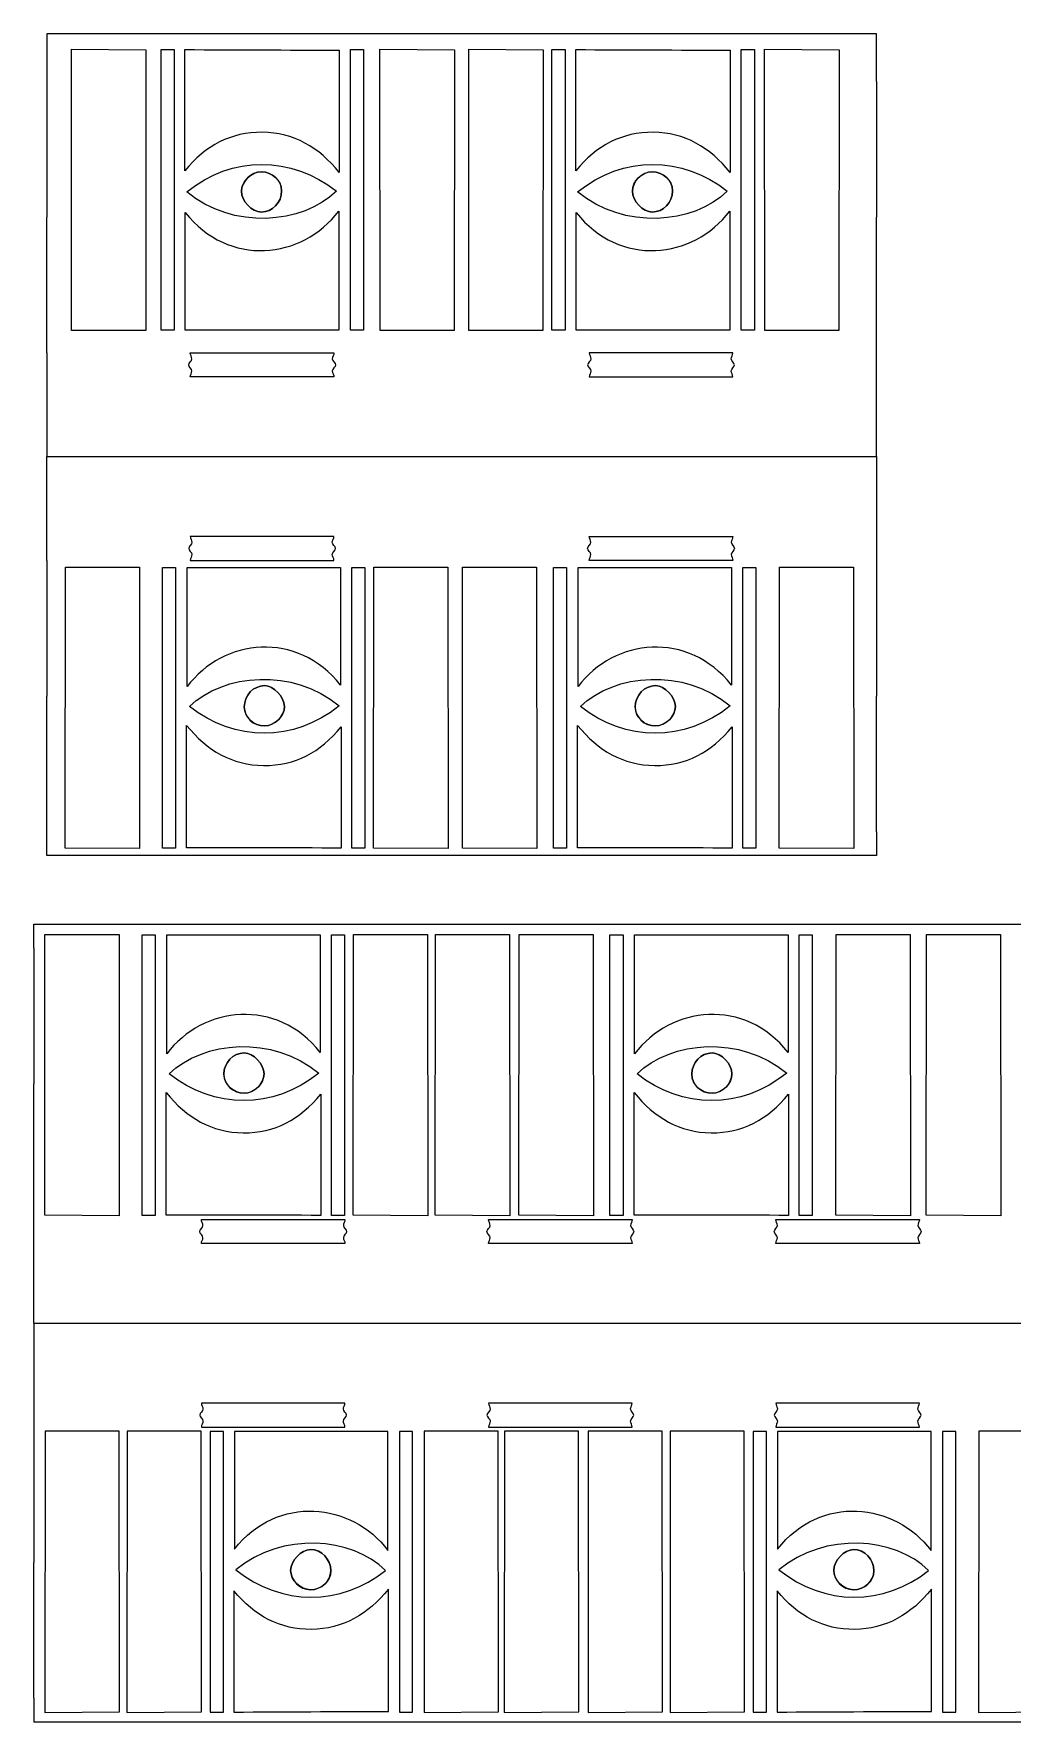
# Model space of a CAD drawing. Extents: x 12 to 252, y 24 to 247.
# Drawn here: x 12.3 to 134.9, y 31.6 to 243.2 of the extents above; entities that cross this region are included whole.
import ezdxf

# ---------------------------------------------------------------- set-up
doc = ezdxf.new("R2010")
doc.units = 0
doc.layers.add('Base', color=7, linetype='CONTINUOUS')

msp = doc.modelspace()

# ---------------------------------------------------------------- linework, layer by layer
at = {"layer": 'Base', "color": 1}
for points in [[(117.896913, 237.194248), (117.896913, 240.190844), (117.896913, 243.192029), (13.896569, 243.192029), (13.896569, 240.190844), (13.896569, 237.189659), (13.896569, 220.192119)], [(117.896913, 237.194248), (117.896913, 220.192119)], [(13.896569, 203.189991), (13.896569, 220.192119)], [(117.896913, 190.194032), (117.896913, 203.189991), (117.896913, 220.192119)], [(13.896569, 203.189991), (13.896569, 190.194032)], [(13.89658, 190.19172), (117.89657, 190.19172), (117.89657, 177.191354), (117.89657, 160.191531)], [(13.89658, 177.191354), (13.89658, 190.19172)], [(13.89658, 177.191354), (13.89658, 160.191531)], [(13.89658, 140.189983), (13.89658, 143.191707), (13.89658, 160.191531)], [(117.89657, 143.191707), (117.89657, 160.191531)], [(117.89657, 143.191707), (117.89657, 140.189983)], [(117.896882, 140.193056), (13.896576, 140.193056)], [(237.279932, 131.577412), (12.27981, 131.577412)], [(12.280879, 128.584349), (12.280879, 131.580945)], [(12.280879, 128.584349), (12.280879, 111.582221)], [(12.280879, 81.584134), (12.280879, 94.580092), (12.280879, 111.582221)], [(12.280254, 81.578748), (252.280494, 81.578748), (252.280494, 68.578381), (252.280494, 51.578558)], [(12.280533, 81.581852), (12.280533, 68.581486), (12.280533, 51.581662)], [(12.280533, 34.581839), (12.280533, 51.581662)], [(12.280533, 34.581839), (12.280533, 31.580115)], [(237.281286, 31.580084), (12.280534, 31.580084)]]:
    msp.add_lwpolyline(points, dxfattribs=at)
at = {"layer": 'Base', "color": 7}
for points in [[(16.99953, 241.256295), (26.340214, 241.195459), (26.310933, 206.015627), (17.02881, 206.015627)], [(55.664843, 241.256295), (65.005527, 241.195459), (64.976246, 206.015627), (55.694124, 206.015627)], [(66.787743, 241.256295), (76.128427, 241.195459), (76.099146, 206.015627), (66.817023, 206.015627)], [(103.864069, 241.256295), (113.204753, 241.195459), (113.175472, 206.015627), (103.893349, 206.015627)], [(28.234753, 241.215858), (29.873262, 241.215858), (29.873262, 206.05592), (28.234753, 206.05592)], [(50.567031, 241.155173)], [(53.601308, 206.05592), (51.962799, 206.05592), (51.962799, 241.215858), (53.601308, 241.215858)], [(77.22847, 241.215858), (78.86698, 241.215858), (78.86698, 206.05592), (77.22847, 206.05592)], [(99.560748, 241.155173)], [(102.595025, 206.05592), (100.956517, 206.05592), (100.956517, 241.215858), (102.595025, 241.215858)], [(31.451087, 223.393144)], [(43.345453, 223.514518)], [(43.345453, 223.514518)], [(80.444804, 223.393144)], [(92.33917, 223.514518)], [(92.33917, 223.514518)], [(25.547299, 141.081047), (16.206615, 141.141884), (16.235895, 176.321716), (25.518018, 176.321716)], [(28.403839, 176.281414), (30.042347, 176.281414), (30.042347, 141.121476), (28.403839, 141.121476)], [(53.770393, 141.121476), (52.131884, 141.121476), (52.131884, 176.281414), (53.770393, 176.281414)], [(64.211128, 141.081047), (54.870444, 141.141884), (54.899724, 176.321716), (64.181847, 176.321716)], [(75.334027, 141.081047), (65.993343, 141.141884), (66.022624, 176.321716), (75.304747, 176.321716)], [(77.397559, 176.281414), (79.036067, 176.281414), (79.036067, 141.121476), (77.397559, 141.121476)], [(102.764113, 141.121476), (101.125604, 141.121476), (101.125604, 176.281414), (102.764113, 176.281414)], [(115.057676, 141.081047), (105.716992, 141.141884), (105.746272, 176.321716), (115.028395, 176.321716)], [(38.659693, 158.822816)], [(38.659693, 158.822816)], [(50.554059, 158.94419)], [(87.653413, 158.822816)], [(87.653413, 158.822816)], [(99.547779, 158.94419)], [(31.438115, 141.182161)], [(80.431836, 141.182161)], [(22.994429, 95.048456), (13.653745, 95.109292), (13.683026, 130.289124), (22.965148, 130.289124)], [(25.850969, 130.24884), (27.489477, 130.24884), (27.489477, 95.088902), (25.850969, 95.088902)], [(51.217523, 95.088902), (49.579014, 95.088902), (49.579014, 130.24884), (51.217523, 130.24884)], [(61.658259, 95.048456), (52.317575, 95.109292), (52.346855, 130.289124), (61.628978, 130.289124)], [(71.933497, 95.048456), (62.592813, 95.109292), (62.622093, 130.289124), (71.904216, 130.289124)], [(82.425242, 95.048456), (73.084558, 95.109292), (73.113838, 130.289124), (82.395961, 130.289124)], [(84.488766, 130.24884), (86.127274, 130.24884), (86.127274, 95.088902), (84.488766, 95.088902)], [(109.85532, 95.088902), (108.216811, 95.088902), (108.216811, 130.24884), (109.85532, 130.24884)], [(122.14889, 95.048456), (112.808206, 95.109292), (112.837486, 130.289124), (122.119609, 130.289124)], [(133.480031, 95.048456), (124.139347, 95.109292), (124.168627, 130.289124), (133.45075, 130.289124)], [(36.106823, 112.790242)], [(36.106823, 112.790242)], [(48.001189, 112.911616)], [(94.74462, 112.790242)], [(94.74462, 112.790242)], [(106.638987, 112.911616)], [(28.885245, 95.149586)], [(87.523043, 95.149586)], [(13.682995, 32.808619), (23.023679, 32.869456), (22.994398, 68.04929), (13.712275, 68.04929)], [(23.958233, 32.808619), (33.298917, 32.869456), (33.269636, 68.04929), (23.987514, 68.04929)], [(34.398964, 32.849057), (36.037474, 32.849057), (36.037474, 68.008996), (34.398964, 68.008996)], [(59.765519, 68.008996), (58.127011, 68.008996), (58.127011, 32.849057), (59.765519, 32.849057)], [(61.188225, 32.808619), (70.528908, 32.869456), (70.499628, 68.04929), (61.217505, 68.04929)], [(71.252791, 32.808619), (80.593475, 32.869456), (80.564194, 68.04929), (71.282071, 68.04929)], [(81.744536, 32.808619), (91.08522, 32.869456), (91.055939, 68.04929), (81.773816, 68.04929)], [(92.019774, 32.808619), (101.360458, 32.869456), (101.331177, 68.04929), (92.049054, 68.04929)], [(102.460509, 32.849057), (104.099018, 32.849057), (104.099018, 68.008996), (102.460509, 68.008996)], [(127.827063, 68.008996), (126.188555, 68.008996), (126.188555, 32.849057), (127.827063, 32.849057)], [(130.683604, 32.808619), (140.024287, 32.869456), (139.995007, 68.04929), (130.712884, 68.04929)], [(37.615298, 50.671771)], [(49.509664, 50.550398)], [(49.509664, 50.550398)], [(105.676842, 50.671771)], [(117.571209, 50.550398)], [(117.571209, 50.550398)], [(56.731242, 32.909742)], [(124.792786, 32.909742)]]:
    msp.add_lwpolyline(points, close=True, dxfattribs=at)
for points in [[(31.208345, 226.002624), (31.208345, 241.215858)], [(50.567031, 241.155173), (50.567031, 225.820566)], [(80.202062, 226.002624), (80.202062, 241.215858)], [(99.560748, 241.155173), (99.560748, 225.820566)], [(50.506346, 220.965723), (50.506346, 206.05592), (31.26903, 206.05592), (31.26903, 220.783668)], [(99.500063, 220.965723), (99.500063, 206.05592), (80.262747, 206.05592), (80.262747, 220.783668)], [(31.4988, 161.371611), (31.4988, 176.281414), (50.736116, 176.281414), (50.736116, 161.553666)], [(80.49252, 161.371611), (80.49252, 176.281414), (99.729836, 176.281414), (99.729836, 161.553666)], [(31.438115, 141.182161), (31.438115, 156.516768)], [(50.796802, 156.33471), (50.796802, 141.121476)], [(80.431836, 141.182161), (80.431836, 156.516768)], [(99.790522, 156.33471), (99.790522, 141.121476)], [(28.94593, 115.339037), (28.94593, 130.24884), (48.183246, 130.24884), (48.183246, 115.521092)], [(87.583727, 115.339037), (87.583727, 130.24884), (106.821043, 130.24884), (106.821043, 115.521092)], [(28.885245, 95.149586), (28.885245, 110.484194)], [(48.243932, 110.302136), (48.243932, 95.088902)], [(87.523043, 95.149586), (87.523043, 110.484194)], [(106.881729, 110.302136), (106.881729, 95.088902)], [(56.670557, 53.099193), (56.670557, 68.008996), (37.433241, 68.008996), (37.433241, 53.281247)], [(124.732101, 53.099193), (124.732101, 68.008996), (105.494786, 68.008996), (105.494786, 53.281247)], [(37.372556, 48.062292), (37.372556, 32.849057)], [(56.731242, 32.909742), (56.731242, 48.24435)], [(105.4341, 48.062292), (105.4341, 32.849057)], [(124.792786, 32.909742), (124.792786, 48.24435)]]:
    msp.add_lwpolyline(points, dxfattribs=at)
at = {"layer": 'Base', "color": 3}
for points in [[(31.896711, 203.193098), (49.896795, 203.193098)], [(99.897005, 203.193098), (81.896791, 203.193098)], [(49.896795, 200.191687), (31.896711, 200.191687)], [(81.896791, 200.191687), (99.897005, 200.191687)], [(49.896736, 180.191988), (31.896653, 180.191988)], [(81.896953, 180.191988), (99.896952, 180.191988)], [(31.896653, 177.191427), (49.896736, 177.191427)], [(99.896952, 177.191427), (81.896953, 177.191427)], [(33.280365, 94.580126), (51.28058, 94.580126)], [(69.280794, 94.580126), (87.280574, 94.580126)], [(105.280789, 94.580126), (123.281003, 94.580126)], [(51.28058, 91.578714), (33.280365, 91.578714)], [(87.280574, 91.578714), (69.280794, 91.578714)], [(123.281003, 91.578714), (105.280789, 91.578714)], [(51.280346, 71.579015), (33.280347, 71.579015)], [(87.280343, 71.579015), (69.280345, 71.579015)], [(123.280341, 71.579015), (105.280342, 71.579015)], [(33.280347, 68.578455), (51.280346, 68.578455)], [(69.280345, 68.578455), (87.280343, 68.578455)], [(105.280342, 68.578455), (123.280341, 68.578455)]]:
    msp.add_lwpolyline(points, dxfattribs=at)
at = {"layer": 'Base', "color": 7}
for points in [[(31.208345, 241.215858), (37.641012, 241.155173), (44.012991, 241.155173), (50.567031, 241.155173)], [(80.202062, 241.215858), (86.63473, 241.155173), (93.006708, 241.155173), (99.560748, 241.155173)], [(40.918032, 230.857467), (36.973471, 230.857467), (33.817823, 229.218959), (31.208345, 226.002624)], [(50.567031, 225.820566), (48.018239, 228.976216), (44.862589, 230.796782), (40.918032, 230.857467)], [(89.911749, 230.857467), (85.967188, 230.857467), (82.81154, 229.218959), (80.202062, 226.002624)], [(99.560748, 225.820566), (97.011957, 228.976216), (93.856307, 230.796782), (89.911749, 230.857467)], [(31.451087, 223.393144), (37.155528, 227.944563), (44.559162, 227.944563), (50.202918, 223.453833)], [(80.444804, 223.393144), (86.149245, 227.944563), (93.552879, 227.944563), (99.196635, 223.453833)], [(40.796661, 225.881254), (39.522264, 225.881254), (38.308553, 224.667543), (38.308553, 223.453833)], [(38.308553, 223.453833), (38.308553, 224.667543), (39.461578, 225.881254), (40.796661, 225.881254)], [(43.345453, 223.514518), (43.345453, 224.849598), (42.192428, 225.881254), (40.796661, 225.881254)], [(40.796661, 225.881254), (42.192428, 225.881254), (43.284768, 224.849598), (43.345453, 223.514518)], [(89.790378, 225.881254), (88.515981, 225.881254), (87.30227, 224.667543), (87.30227, 223.453833)], [(87.30227, 223.453833), (87.30227, 224.667543), (88.455296, 225.881254), (89.790378, 225.881254)], [(92.33917, 223.514518), (92.33917, 224.849598), (91.186145, 225.881254), (89.790378, 225.881254)], [(89.790378, 225.881254), (91.186145, 225.881254), (92.278485, 224.849598), (92.33917, 223.514518)], [(50.202918, 223.453833), (45.954931, 219.327215), (37.216213, 218.538301), (31.451087, 223.393144)], [(38.308553, 223.453833), (38.308553, 222.240122), (39.643635, 220.844353), (40.796661, 220.844353)], [(40.796661, 220.844353), (39.643635, 220.844353), (38.308553, 222.240122), (38.308553, 223.453833)], [(40.796661, 220.844353), (42.192428, 220.844353), (43.345453, 222.058064), (43.345453, 223.514518)], [(43.345453, 223.514518), (43.345453, 222.058064), (42.192428, 220.844353), (40.796661, 220.844353)], [(99.196635, 223.453833), (94.948648, 219.327215), (86.20993, 218.538301), (80.444804, 223.393144)], [(87.30227, 223.453833), (87.30227, 222.240122), (88.637352, 220.844353), (89.790378, 220.844353)], [(89.790378, 220.844353), (88.637352, 220.844353), (87.30227, 222.240122), (87.30227, 223.453833)], [(89.790378, 220.844353), (91.186145, 220.844353), (92.33917, 222.058064), (92.33917, 223.514518)], [(92.33917, 223.514518), (92.33917, 222.058064), (91.186145, 220.844353), (89.790378, 220.844353)], [(31.26903, 220.783668), (36.670043, 213.926201), (45.954931, 214.897169), (50.506346, 220.965723)], [(80.262747, 220.783668), (85.663761, 213.926201), (94.948648, 214.897169), (99.500063, 220.965723)], [(50.736116, 161.553666), (45.335103, 168.411133), (36.050216, 167.440165), (31.4988, 161.371611)], [(99.729836, 161.553666), (94.328823, 168.411133), (85.043936, 167.440165), (80.49252, 161.371611)], [(31.802228, 158.883501), (36.050216, 163.010119), (44.788933, 163.799033), (50.554059, 158.94419)], [(80.795948, 158.883501), (85.043936, 163.010119), (93.782653, 163.799033), (99.547779, 158.94419)], [(41.208486, 161.492981), (39.812718, 161.492981), (38.659693, 160.27927), (38.659693, 158.822816)], [(38.659693, 158.822816), (38.659693, 160.27927), (39.812718, 161.492981), (41.208486, 161.492981)], [(43.696593, 158.883501), (43.696593, 160.097212), (42.361511, 161.492981), (41.208486, 161.492981)], [(41.208486, 161.492981), (42.361511, 161.492981), (43.696593, 160.097212), (43.696593, 158.883501)], [(90.202206, 161.492981), (88.806438, 161.492981), (87.653413, 160.27927), (87.653413, 158.822816)], [(87.653413, 158.822816), (87.653413, 160.27927), (88.806438, 161.492981), (90.202206, 161.492981)], [(92.690313, 158.883501), (92.690313, 160.097212), (91.355231, 161.492981), (90.202206, 161.492981)], [(90.202206, 161.492981), (91.355231, 161.492981), (92.690313, 160.097212), (92.690313, 158.883501)], [(50.554059, 158.94419), (44.849618, 154.392771), (37.445984, 154.392771), (31.802228, 158.883501)], [(38.659693, 158.822816), (38.659693, 157.487736), (39.812718, 156.45608), (41.208486, 156.45608)], [(41.208486, 156.45608), (39.812718, 156.45608), (38.720379, 157.487736), (38.659693, 158.822816)], [(41.208486, 156.45608), (42.482882, 156.45608), (43.696593, 157.669791), (43.696593, 158.883501)], [(43.696593, 158.883501), (43.696593, 157.669791), (42.543568, 156.45608), (41.208486, 156.45608)], [(99.547779, 158.94419), (93.843339, 154.392771), (86.439704, 154.392771), (80.795948, 158.883501)], [(87.653413, 158.822816), (87.653413, 157.487736), (88.806438, 156.45608), (90.202206, 156.45608)], [(90.202206, 156.45608), (88.806438, 156.45608), (87.714099, 157.487736), (87.653413, 158.822816)], [(90.202206, 156.45608), (91.476602, 156.45608), (92.690313, 157.669791), (92.690313, 158.883501)], [(92.690313, 158.883501), (92.690313, 157.669791), (91.537288, 156.45608), (90.202206, 156.45608)], [(31.438115, 156.516768), (33.986907, 153.361118), (37.142557, 151.540552), (41.087114, 151.479867)], [(41.087114, 151.479867), (45.031675, 151.479867), (48.187323, 153.118375), (50.796802, 156.33471)], [(80.431836, 156.516768), (82.980627, 153.361118), (86.136277, 151.540552), (90.080835, 151.479867)], [(90.080835, 151.479867), (94.025395, 151.479867), (97.181043, 153.118375), (99.790522, 156.33471)], [(50.796802, 141.121476), (44.364134, 141.182161), (37.992155, 141.182161), (31.438115, 141.182161)], [(99.790522, 141.121476), (93.357854, 141.182161), (86.985875, 141.182161), (80.431836, 141.182161)], [(48.183246, 115.521092), (42.782233, 122.378559), (33.497346, 121.407591), (28.94593, 115.339037)], [(106.821043, 115.521092), (101.42003, 122.378559), (92.135143, 121.407591), (87.583727, 115.339037)], [(29.249358, 112.850927), (33.497346, 116.977545), (42.236063, 117.766459), (48.001189, 112.911616)], [(87.887155, 112.850927), (92.135143, 116.977545), (100.87386, 117.766459), (106.638987, 112.911616)], [(38.655616, 115.460407), (37.259848, 115.460407), (36.106823, 114.246696), (36.106823, 112.790242)], [(36.106823, 112.790242), (36.106823, 114.246696), (37.259848, 115.460407), (38.655616, 115.460407)], [(41.143723, 112.850927), (41.143723, 114.064638), (39.808641, 115.460407), (38.655616, 115.460407)], [(38.655616, 115.460407), (39.808641, 115.460407), (41.143723, 114.064638), (41.143723, 112.850927)], [(97.293413, 115.460407), (95.897645, 115.460407), (94.74462, 114.246696), (94.74462, 112.790242)], [(94.74462, 112.790242), (94.74462, 114.246696), (95.897645, 115.460407), (97.293413, 115.460407)], [(99.78152, 112.850927), (99.78152, 114.064638), (98.446438, 115.460407), (97.293413, 115.460407)], [(97.293413, 115.460407), (98.446438, 115.460407), (99.78152, 114.064638), (99.78152, 112.850927)], [(48.001189, 112.911616), (42.296749, 108.360197), (34.893114, 108.360197), (29.249358, 112.850927)], [(36.106823, 112.790242), (36.106823, 111.455162), (37.259848, 110.423506), (38.655616, 110.423506)], [(38.655616, 110.423506), (37.259848, 110.423506), (36.167509, 111.455162), (36.106823, 112.790242)], [(38.655616, 110.423506), (39.930012, 110.423506), (41.143723, 111.637216), (41.143723, 112.850927)], [(41.143723, 112.850927), (41.143723, 111.637216), (39.990698, 110.423506), (38.655616, 110.423506)], [(106.638987, 112.911616), (100.934546, 108.360197), (93.530912, 108.360197), (87.887155, 112.850927)], [(94.74462, 112.790242), (94.74462, 111.455162), (95.897645, 110.423506), (97.293413, 110.423506)], [(97.293413, 110.423506), (95.897645, 110.423506), (94.805306, 111.455162), (94.74462, 112.790242)], [(97.293413, 110.423506), (98.567809, 110.423506), (99.78152, 111.637216), (99.78152, 112.850927)], [(99.78152, 112.850927), (99.78152, 111.637216), (98.628495, 110.423506), (97.293413, 110.423506)], [(28.885245, 110.484194), (31.434037, 107.328544), (34.589687, 105.507978), (38.534244, 105.447293)], [(38.534244, 105.447293), (42.478805, 105.447293), (45.634453, 107.085801), (48.243932, 110.302136)], [(87.523043, 110.484194), (90.071834, 107.328544), (93.227484, 105.507978), (97.172042, 105.447293)], [(97.172042, 105.447293), (101.116602, 105.447293), (104.27225, 107.085801), (106.881729, 110.302136)], [(48.243932, 95.088902), (41.811264, 95.149586), (35.439285, 95.149586), (28.885245, 95.149586)], [(106.881729, 95.088902), (100.449061, 95.149586), (94.077082, 95.149586), (87.523043, 95.149586)], [(37.433241, 53.281247), (42.834254, 60.138714), (52.119142, 59.167746), (56.670557, 53.099193)], [(105.494786, 53.281247), (110.895799, 60.138714), (120.180686, 59.167746), (124.732101, 53.099193)], [(56.367129, 50.611083), (52.119142, 54.737701), (43.380424, 55.526614), (37.615298, 50.671771)], [(124.428674, 50.611083), (120.180686, 54.737701), (111.441969, 55.526614), (105.676842, 50.671771)], [(44.472764, 50.611083), (44.472764, 51.824793), (45.807846, 53.220562), (46.960872, 53.220562)], [(46.960872, 53.220562), (45.807846, 53.220562), (44.472764, 51.824793), (44.472764, 50.611083)], [(46.960872, 53.220562), (48.356639, 53.220562), (49.509664, 52.006851), (49.509664, 50.550398)], [(49.509664, 50.550398), (49.509664, 52.006851), (48.356639, 53.220562), (46.960872, 53.220562)], [(112.534309, 50.611083), (112.534309, 51.824793), (113.869391, 53.220562), (115.022416, 53.220562)], [(115.022416, 53.220562), (113.869391, 53.220562), (112.534309, 51.824793), (112.534309, 50.611083)], [(115.022416, 53.220562), (116.418184, 53.220562), (117.571209, 52.006851), (117.571209, 50.550398)], [(117.571209, 50.550398), (117.571209, 52.006851), (116.418184, 53.220562), (115.022416, 53.220562)], [(37.615298, 50.671771), (43.319739, 46.120352), (50.723373, 46.120352), (56.367129, 50.611083)], [(46.960872, 48.183661), (45.686475, 48.183661), (44.472764, 49.397372), (44.472764, 50.611083)], [(44.472764, 50.611083), (44.472764, 49.397372), (45.62579, 48.183661), (46.960872, 48.183661)], [(49.509664, 50.550398), (49.509664, 49.215317), (48.356639, 48.183661), (46.960872, 48.183661)], [(46.960872, 48.183661), (48.356639, 48.183661), (49.448979, 49.215317), (49.509664, 50.550398)], [(105.676842, 50.671771), (111.381283, 46.120352), (118.784917, 46.120352), (124.428674, 50.611083)], [(115.022416, 48.183661), (113.74802, 48.183661), (112.534309, 49.397372), (112.534309, 50.611083)], [(112.534309, 50.611083), (112.534309, 49.397372), (113.687334, 48.183661), (115.022416, 48.183661)], [(117.571209, 50.550398), (117.571209, 49.215317), (116.418184, 48.183661), (115.022416, 48.183661)], [(115.022416, 48.183661), (116.418184, 48.183661), (117.510523, 49.215317), (117.571209, 50.550398)], [(47.082243, 43.207449), (43.137682, 43.207449), (39.982034, 44.845957), (37.372556, 48.062292)], [(56.731242, 48.24435), (54.182451, 45.0887), (51.026801, 43.268133), (47.082243, 43.207449)], [(115.143787, 43.207449), (111.199227, 43.207449), (108.043579, 44.845957), (105.4341, 48.062292)], [(124.792786, 48.24435), (122.243995, 45.0887), (119.088345, 43.268133), (115.143787, 43.207449)], [(37.372556, 32.849057), (43.805223, 32.909742), (50.177202, 32.909742), (56.731242, 32.909742)], [(105.4341, 32.849057), (111.866768, 32.909742), (118.238747, 32.909742), (124.792786, 32.909742)]]:
    msp.add_open_spline(points, degree=3, dxfattribs=at)
at = {"layer": 'Base', "color": 3}
for points in [[(32.096646, 202.441659), (32.096646, 202.693587), (31.896711, 202.941171), (31.896711, 203.193098)], [(49.896795, 203.193098), (49.896795, 202.941171), (49.69673, 202.693587), (49.69673, 202.441659)], [(81.896791, 203.193098), (81.896791, 202.941171), (82.09703, 202.693587), (82.09703, 202.441659)], [(99.696766, 202.441659), (99.696766, 202.693587), (99.897005, 202.941171), (99.897005, 203.193098)], [(31.696733, 201.694564), (31.696733, 201.942148), (32.096646, 202.194076), (32.096646, 202.441659)], [(32.096646, 200.943126), (32.096646, 201.195053), (31.696733, 201.442637), (31.696733, 201.694564)], [(49.69673, 202.441659), (49.69673, 202.194076), (50.096774, 201.942148), (50.096774, 201.694564)], [(50.096774, 201.694564), (50.096774, 201.442637), (49.69673, 201.195053), (49.69673, 200.943126)], [(82.09703, 202.441659), (82.09703, 202.194076), (81.696986, 201.942148), (81.696986, 201.694564)], [(81.696986, 201.694564), (81.696986, 201.442637), (82.09703, 201.195053), (82.09703, 200.943126)], [(100.09681, 201.694564), (100.09681, 201.942148), (99.696766, 202.194076), (99.696766, 202.441659)], [(99.696766, 200.943126), (99.696766, 201.195053), (100.09681, 201.442637), (100.09681, 201.694564)], [(31.896711, 200.191687), (31.896711, 200.443614), (32.096646, 200.691198), (32.096646, 200.943126)], [(49.69673, 200.943126), (49.69673, 200.691198), (49.896795, 200.443614), (49.896795, 200.191687)], [(82.09703, 200.943126), (82.09703, 200.691198), (81.896791, 200.443614), (81.896791, 200.191687)], [(99.897005, 200.191687), (99.897005, 200.443614), (99.696766, 200.691198), (99.696766, 200.943126)], [(31.896653, 180.191988), (31.896653, 179.944042), (32.096606, 179.691894), (32.096606, 179.443949)], [(49.696657, 179.443949), (49.696657, 179.691894), (49.896736, 179.944042), (49.896736, 180.191988)], [(82.09657, 179.443949), (82.09657, 179.691894), (81.896953, 179.944042), (81.896953, 180.191988)], [(99.896952, 180.191988), (99.896952, 179.944042), (99.696915, 179.691894), (99.696915, 179.443949)], [(32.096606, 179.443949), (32.096606, 179.191801), (31.6967, 178.943855), (31.6967, 178.691708)], [(31.6967, 178.691708), (31.6967, 178.443762), (32.096606, 178.191614), (32.096606, 177.943669)], [(32.096606, 177.943669), (32.096606, 177.691521), (31.896653, 177.443575), (31.896653, 177.191427)], [(50.096899, 178.691708), (50.096899, 178.943855), (49.696657, 179.191801), (49.696657, 179.443949)], [(49.696657, 177.943669), (49.696657, 178.191614), (50.096899, 178.443762), (50.096899, 178.691708)], [(49.896736, 177.191427), (49.896736, 177.443575), (49.696657, 177.691521), (49.696657, 177.943669)], [(81.696916, 178.691708), (81.696916, 178.943855), (82.09657, 179.191801), (82.09657, 179.443949)], [(82.09657, 177.943669), (82.09657, 178.191614), (81.696916, 178.443762), (81.696916, 178.691708)], [(81.896953, 177.191427), (81.896953, 177.443575), (82.09657, 177.691521), (82.09657, 177.943669)], [(99.696915, 179.443949), (99.696915, 179.191801), (100.09699, 178.943855), (100.09699, 178.691708)], [(100.09699, 178.691708), (100.09699, 178.443762), (99.696915, 178.191614), (99.696915, 177.943669)], [(99.696915, 177.943669), (99.696915, 177.691521), (99.896952, 177.443575), (99.896952, 177.191427)], [(33.080561, 93.081592), (33.080561, 93.329176), (33.480604, 93.581103), (33.480604, 93.828687)], [(33.480604, 93.828687), (33.480604, 94.080614), (33.280365, 94.328198), (33.280365, 94.580126)], [(51.28058, 94.580126), (51.28058, 94.328198), (51.080341, 94.080614), (51.080341, 93.828687)], [(51.080341, 93.828687), (51.080341, 93.581103), (51.480384, 93.329176), (51.480384, 93.081592)], [(69.080555, 93.081592), (69.080555, 93.329176), (69.480598, 93.581103), (69.480598, 93.828687)], [(69.480598, 93.828687), (69.480598, 94.080614), (69.280794, 94.328198), (69.280794, 94.580126)], [(87.280574, 94.580126), (87.280574, 94.328198), (87.08077, 94.080614), (87.08077, 93.828687)], [(87.08077, 93.828687), (87.08077, 93.581103), (87.480813, 93.329176), (87.480813, 93.081592)], [(105.08055, 93.081592), (105.08055, 93.329176), (105.480593, 93.581103), (105.480593, 93.828687)], [(105.480593, 93.828687), (105.480593, 94.080614), (105.280789, 94.328198), (105.280789, 94.580126)], [(123.281003, 94.580126), (123.281003, 94.328198), (123.080764, 94.080614), (123.080764, 93.828687)], [(123.080764, 93.828687), (123.080764, 93.581103), (123.480808, 93.329176), (123.480808, 93.081592)], [(33.480604, 92.330153), (33.480604, 92.58208), (33.080561, 92.829664), (33.080561, 93.081592)], [(33.280365, 91.578714), (33.280365, 91.830642), (33.480604, 92.078226), (33.480604, 92.330153)], [(51.480384, 93.081592), (51.480384, 92.829664), (51.080341, 92.58208), (51.080341, 92.330153)], [(51.080341, 92.330153), (51.080341, 92.078226), (51.28058, 91.830642), (51.28058, 91.578714)], [(69.480598, 92.330153), (69.480598, 92.58208), (69.080555, 92.829664), (69.080555, 93.081592)], [(69.280794, 91.578714), (69.280794, 91.830642), (69.480598, 92.078226), (69.480598, 92.330153)], [(87.480813, 93.081592), (87.480813, 92.829664), (87.08077, 92.58208), (87.08077, 92.330153)], [(87.08077, 92.330153), (87.08077, 92.078226), (87.280574, 91.830642), (87.280574, 91.578714)], [(105.480593, 92.330153), (105.480593, 92.58208), (105.08055, 92.829664), (105.08055, 93.081592)], [(105.280789, 91.578714), (105.280789, 91.830642), (105.480593, 92.078226), (105.480593, 92.330153)], [(123.480808, 93.081592), (123.480808, 92.829664), (123.080764, 92.58208), (123.080764, 92.330153)], [(123.080764, 92.330153), (123.080764, 92.078226), (123.281003, 91.830642), (123.281003, 91.578714)], [(33.480384, 70.830976), (33.480384, 70.578828), (33.08031, 70.330883), (33.08031, 70.078735)], [(33.08031, 70.078735), (33.08031, 69.83079), (33.480384, 69.578642), (33.480384, 69.330696)], [(33.280347, 71.579015), (33.280347, 71.33107), (33.480384, 71.078922), (33.480384, 70.830976)], [(51.080308, 70.830976), (51.080308, 71.078922), (51.280346, 71.33107), (51.280346, 71.579015)], [(51.480383, 70.078735), (51.480383, 70.330883), (51.080308, 70.578828), (51.080308, 70.830976)], [(51.080308, 69.330696), (51.080308, 69.578642), (51.480383, 69.83079), (51.480383, 70.078735)], [(69.480382, 70.830976), (69.480382, 70.578828), (69.080307, 70.330883), (69.080307, 70.078735)], [(69.080307, 70.078735), (69.080307, 69.83079), (69.480382, 69.578642), (69.480382, 69.330696)], [(69.280345, 71.579015), (69.280345, 71.33107), (69.480382, 71.078922), (69.480382, 70.830976)], [(87.080306, 70.830976), (87.080306, 71.078922), (87.280343, 71.33107), (87.280343, 71.579015)], [(87.480381, 70.078735), (87.480381, 70.330883), (87.080306, 70.578828), (87.080306, 70.830976)], [(87.080306, 69.330696), (87.080306, 69.578642), (87.480381, 69.83079), (87.480381, 70.078735)], [(105.48038, 70.830976), (105.48038, 70.578828), (105.080305, 70.330883), (105.080305, 70.078735)], [(105.080305, 70.078735), (105.080305, 69.83079), (105.48038, 69.578642), (105.48038, 69.330696)], [(105.280342, 71.579015), (105.280342, 71.33107), (105.48038, 71.078922), (105.48038, 70.830976)], [(123.080304, 70.830976), (123.080304, 71.078922), (123.280341, 71.33107), (123.280341, 71.579015)], [(123.480378, 70.078735), (123.480378, 70.330883), (123.080304, 70.578828), (123.080304, 70.830976)], [(123.080304, 69.330696), (123.080304, 69.578642), (123.480378, 69.83079), (123.480378, 70.078735)], [(33.480384, 69.330696), (33.480384, 69.078548), (33.280347, 68.830603), (33.280347, 68.578455)], [(51.280346, 68.578455), (51.280346, 68.830603), (51.080308, 69.078548), (51.080308, 69.330696)], [(69.480382, 69.330696), (69.480382, 69.078548), (69.280345, 68.830603), (69.280345, 68.578455)], [(87.280343, 68.578455), (87.280343, 68.830603), (87.080306, 69.078548), (87.080306, 69.330696)], [(105.48038, 69.330696), (105.48038, 69.078548), (105.280342, 68.830603), (105.280342, 68.578455)], [(123.280341, 68.578455), (123.280341, 68.830603), (123.080304, 69.078548), (123.080304, 69.330696)]]:
    msp.add_open_spline(points, degree=3, dxfattribs=at)

doc.saveas('drawing.dxf')
